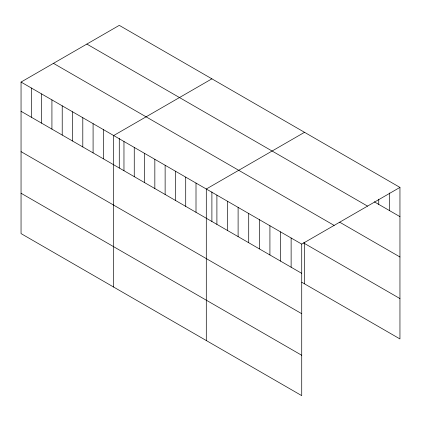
<?xml version="1.0" encoding="UTF-8"?>
<svg xmlns="http://www.w3.org/2000/svg" width="421" height="421" viewBox="0 0 421 421"><rect width="100%" height="100%" fill="white"/><g stroke="black" fill="none" stroke-linecap="round" stroke-linejoin="round"><path stroke-width="0.63" d="M21.05 82.063L301.725 244.112L301.725 395.64L21.05 233.597L21.05 82.063L119.275 25.36L399.95 187.403L399.95 338.937L301.81 282.275M211.895 78.832L113.675 135.541L113.675 287.069M304.52 132.31L206.295 189.018L206.295 340.547M301.725 244.112L399.95 187.403M374.28 201.812L399.95 216.631M86.858 44.073L367.538 206.116M339.679 222.193L399.95 256.989M53.462 63.35L334.142 225.398M303.436 242.854L399.95 298.573M21.05 111.291L301.725 273.34M21.05 151.649L301.725 313.698M21.05 193.234L301.725 355.282M389.346 192.976L389.346 210.511M378.742 199.191L378.742 204.385M304.52 242.18L304.52 283.838M291.127 237.991L291.127 267.219M280.523 231.871L280.523 261.094M269.919 225.745L269.919 254.973M259.315 219.625L259.315 248.853M248.711 213.505L248.711 242.733M238.107 207.385L238.107 236.607M227.503 201.259L227.503 230.487M216.899 195.139L216.899 224.367M211.895 191.892L211.895 221.535M196.007 183.077L196.007 212.3M185.714 177.136L185.714 206.358M175.42 171.194L175.42 200.417M165.132 165.248L165.132 194.476M154.839 159.306L154.839 188.534M144.55 153.365L144.55 182.593M134.257 147.424L134.257 176.652M123.963 141.482L123.963 170.71M119.275 138.42L119.275 168.058M103.382 129.6L103.382 158.828M93.088 123.658L93.088 152.886M82.8 117.717L82.8 146.94M72.507 111.776L72.507 140.998M62.219 105.834L62.219 135.057M51.925 99.893L51.925 129.115M41.632 93.951L41.632 123.174M31.343 88.005L31.343 117.233"/></g></svg>
